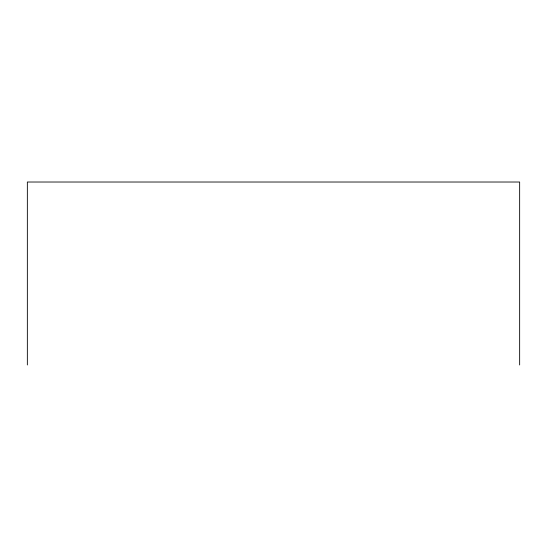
<?xml version="1.0" encoding="UTF-8"?>
<svg xmlns="http://www.w3.org/2000/svg" width="547" height="547" viewBox="0 0 547 547"><rect width="100%" height="100%" fill="white"/><g stroke="black" fill="none" stroke-linecap="round" stroke-linejoin="round"><path stroke-width="0.82" d="M519.65 364.979L519.65 182.021L27.35 182.021L27.35 364.979"/></g></svg>
